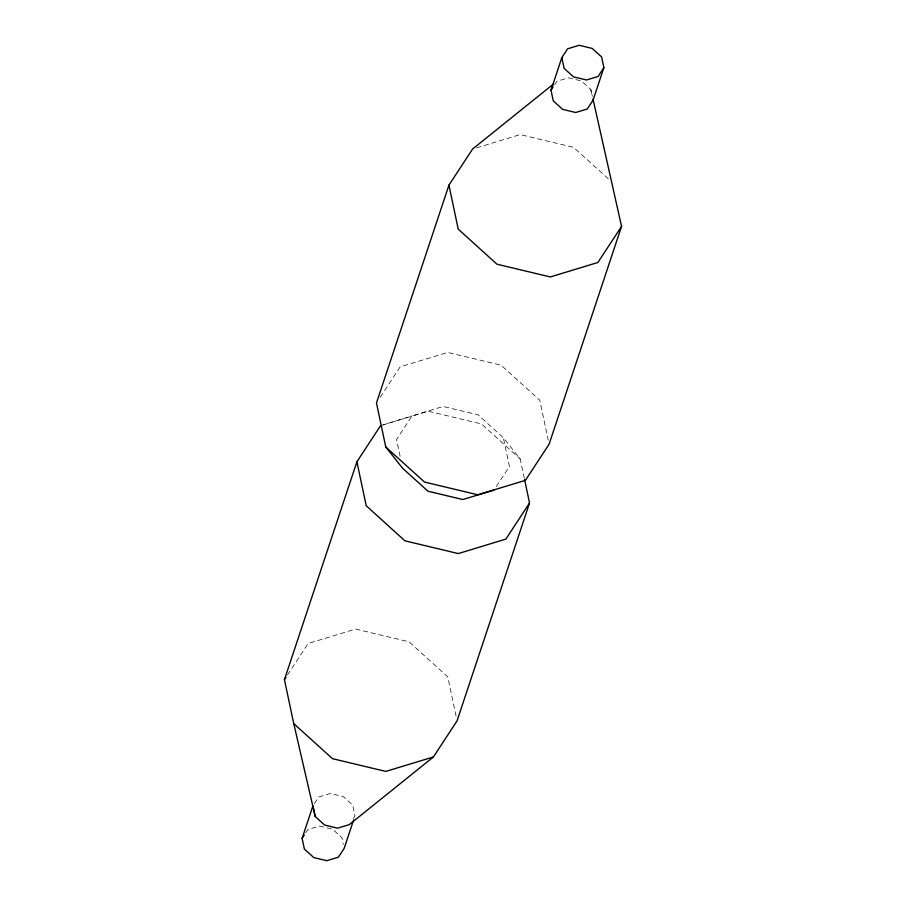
<?xml version="1.0" encoding="UTF-8"?>
<svg xmlns="http://www.w3.org/2000/svg" width="906" height="906" viewBox="0 0 906 906"><rect width="100%" height="100%" fill="white"/><g stroke="black" fill="none" stroke-linecap="round" stroke-linejoin="round"><path stroke-width="0.68" stroke-dasharray="4.53 3.4" d="M554.608 84.654L556.771 81.347L568.368 77.837L581.358 80.94L590.791 89.479L592.365 96.308M380.282 397.179L400.124 366.885L447.723 352.434L501.063 365.175L539.783 400.237L548.221 440.101M524.302 478.255L520.237 459.014L503.351 437.711L478.04 414.789L443.159 406.466L412.037 415.911L396.556 439.523L400.327 457.326M287.496 674.959L308.108 643.509L355.696 629.058L409.048 641.799L447.768 676.861L456.488 718.107M496.284 486.556L509.444 466.477L503.351 437.711M314.382 803.611L318.708 797.008L330.294 793.497L343.295 796.601L352.728 805.14L354.993 815.853L352.83 819.149M305.718 832.841L307.881 829.545L319.478 826.023L332.468 829.126L341.902 837.665L343.317 844.369M380.577 425.661L412.037 415.911M476.567 147.825L520.191 134.586L573.532 147.327L609.115 179.547M383.215 424.857L428.176 411.211L481.516 423.951L520.237 459.014M590.791 89.479L592.207 96.172"/><path stroke-width="1.36" d="M524.597 479.636L529.534 503L457.066 720.848L433.408 756.963L349.229 824.653L337.632 828.163L324.642 825.06L315.209 816.521L293.748 723.611L284.439 679.625L356.907 461.777L380.577 425.661M553.498 83.986L472.592 149.037L448.934 185.152L376.466 403L385.763 446.986L402.649 468.289L427.96 491.211L462.841 499.534L493.963 490.089M353.691 819.76L344.167 848.39L338.402 857.178L326.806 860.7L313.816 857.597L304.382 849.058L302.117 838.344L312.944 805.808M551.007 90.147L561.833 57.61L567.598 48.822L579.194 45.3L592.184 48.403L601.618 56.942L603.883 67.656L593.056 100.192L587.292 108.992L575.706 112.503L562.705 109.4L553.272 100.86L551.007 90.147L553.17 86.851M593 99.037L621.561 226.375L549.093 444.223L525.423 480.339L477.824 494.789L424.484 482.049L385.763 446.986M603.883 67.656L598.119 76.455L586.522 79.977L573.532 76.874L564.098 68.335L561.833 57.61M284.439 679.625L285.968 677.292M621.561 226.375L597.892 262.491L550.304 276.942L496.952 264.201L458.232 229.139L448.934 185.152M302.117 838.344L304.28 835.038M529.534 503L505.876 539.115L458.277 553.566L404.937 540.825L366.217 505.763L356.907 461.777M433.408 756.963L385.809 771.414L332.468 758.673L293.748 723.611M313.227 807.144L315.209 816.521"/></g></svg>
